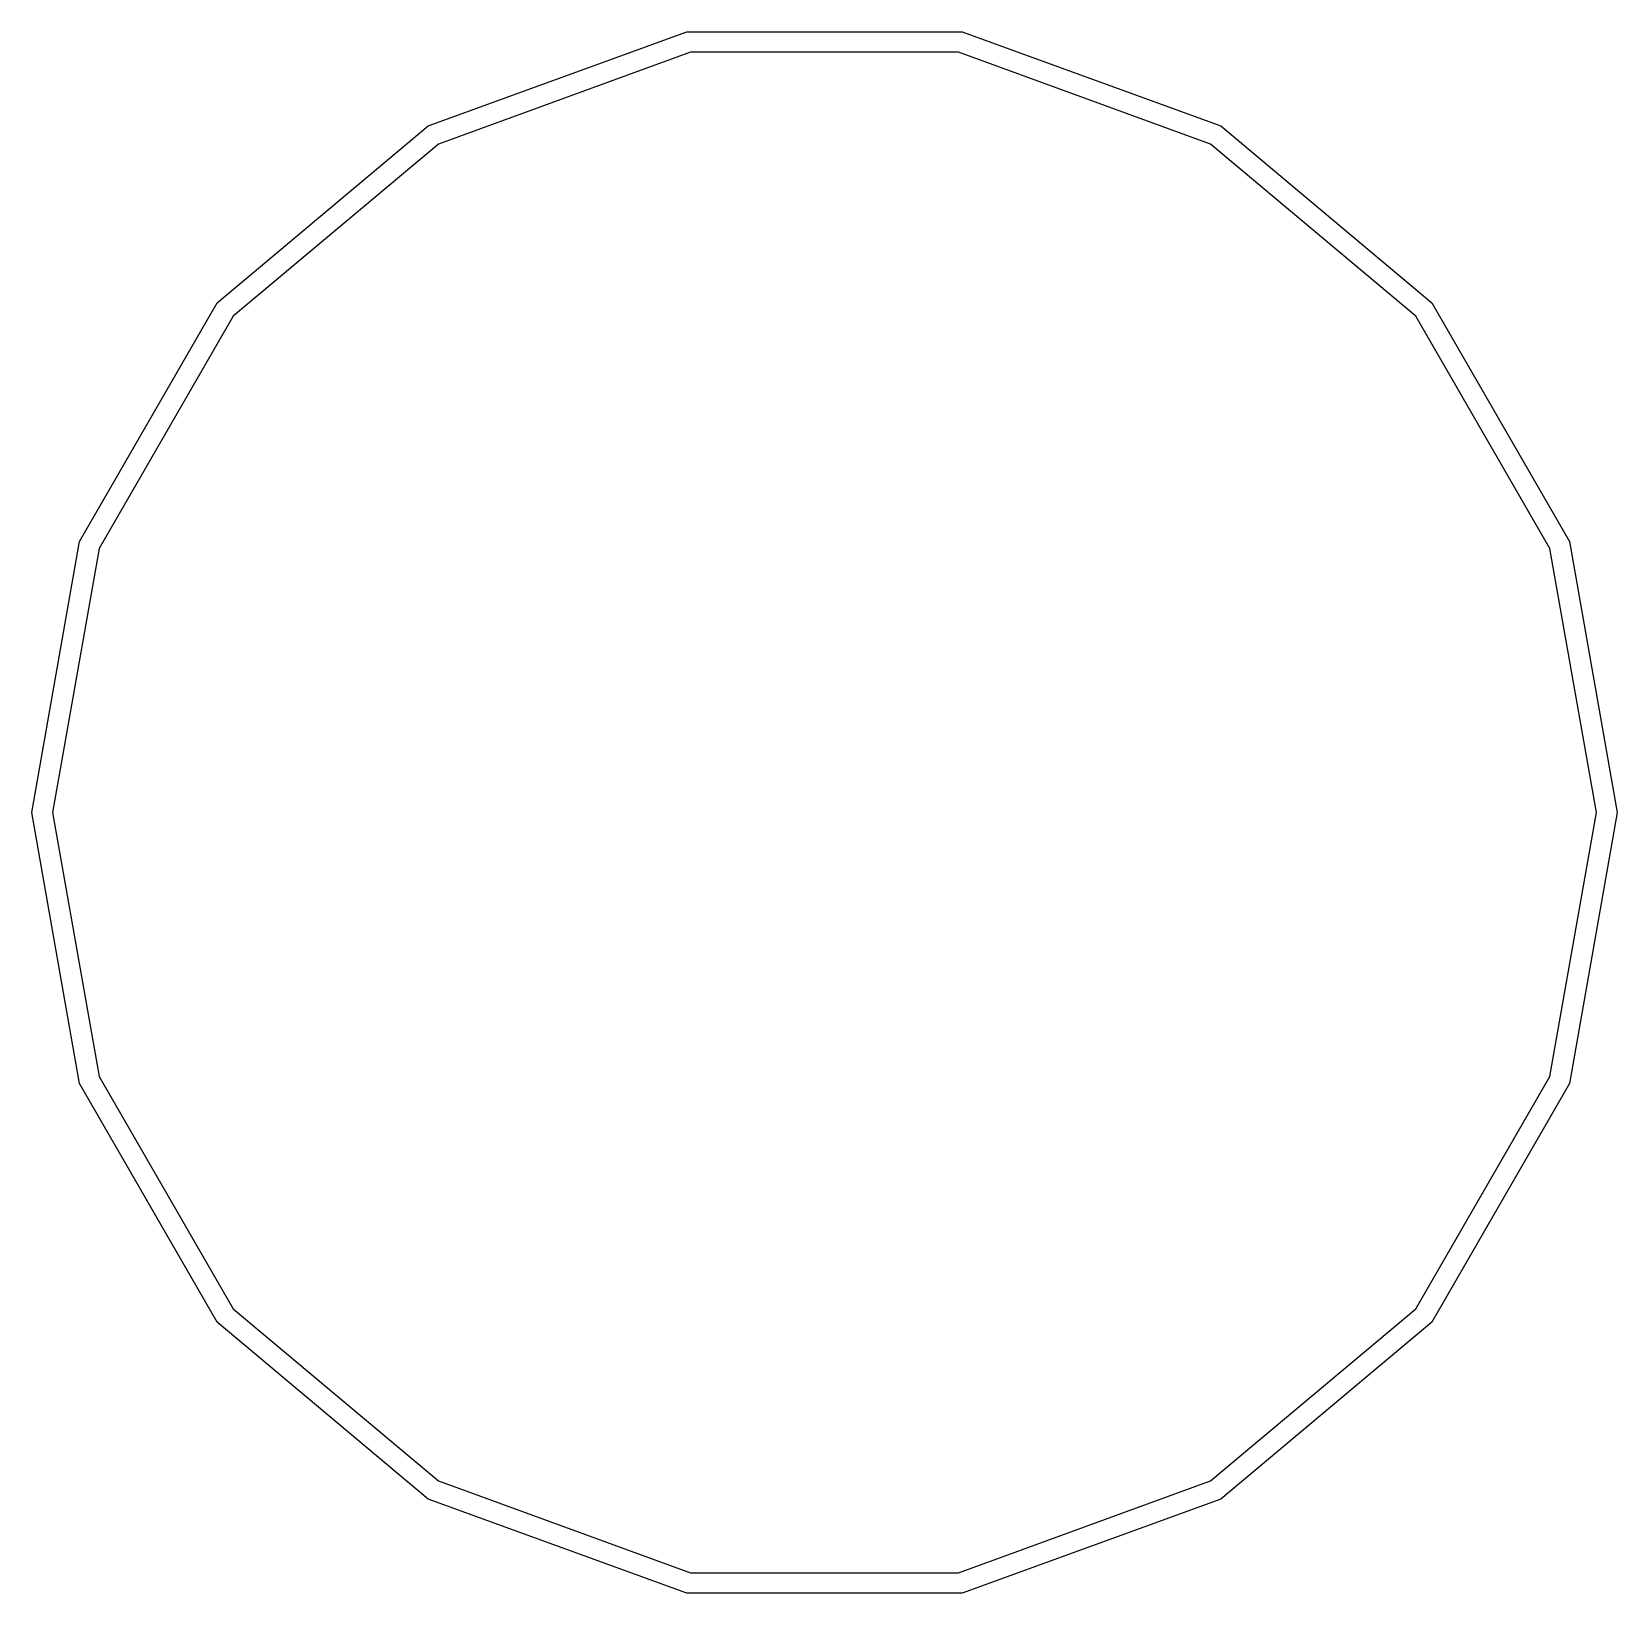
# Model space of a CAD drawing. Extents: x 0 to 34, y 0 to 67.
# Drawn here: x 8.052 to 8.808, y 17.997 to 18.743 of the extents above.
import ezdxf

# ---------------------------------------------------------------- set-up
doc = ezdxf.new("R2010")
doc.units = 0
doc.header["$MEASUREMENT"] = 0
doc.layers.add('BLACK', color=7, linetype='CONTINUOUS')

msp = doc.modelspace()

# ---------------------------------------------------------------- linework, layer by layer
at = {"layer": 'Black'}
for p, q in [((8.24082, 18.6977), (8.3643, 18.7426)), ((8.3643, 18.7426), (8.4957, 18.7426)), ((8.4957, 18.7426), (8.61918, 18.6977)), ((8.36603, 18.7328), (8.24582, 18.689)), ((8.49397, 18.7328), (8.36603, 18.7328)), ((8.61418, 18.689), (8.49397, 18.7328)), ((8.14016, 18.6132), (8.24082, 18.6977)), ((8.61918, 18.6977), (8.71984, 18.6132)), ((8.24582, 18.689), (8.14782, 18.6068)), ((8.71218, 18.6068), (8.61418, 18.689)), ((8.07446, 18.4994), (8.14016, 18.6132)), ((8.71984, 18.6132), (8.78554, 18.4994)), ((8.14782, 18.6068), (8.08385, 18.496)), ((8.77615, 18.496), (8.71218, 18.6068)), ((8.05164, 18.37), (8.07446, 18.4994)), ((8.08385, 18.496), (8.06164, 18.37)), ((8.79836, 18.37), (8.77615, 18.496)), ((8.78554, 18.4994), (8.80836, 18.37)), ((8.07446, 18.2406), (8.05164, 18.37)), ((8.06164, 18.37), (8.08385, 18.244)), ((8.77615, 18.244), (8.79836, 18.37)), ((8.80836, 18.37), (8.78554, 18.2406)), ((8.14016, 18.1268), (8.07446, 18.2406)), ((8.08385, 18.244), (8.14782, 18.1332)), ((8.71218, 18.1332), (8.77615, 18.244)), ((8.78554, 18.2406), (8.71984, 18.1268)), ((8.14782, 18.1332), (8.24582, 18.051)), ((8.61418, 18.051), (8.71218, 18.1332)), ((8.24082, 18.0423), (8.14016, 18.1268)), ((8.71984, 18.1268), (8.61918, 18.0423)), ((8.24582, 18.051), (8.36603, 18.0072)), ((8.49397, 18.0072), (8.61418, 18.051)), ((8.3643, 17.9974), (8.24082, 18.0423)), ((8.61918, 18.0423), (8.4957, 17.9974)), ((8.36603, 18.0072), (8.49397, 18.0072)), ((8.4957, 17.9974), (8.3643, 17.9974))]:
    msp.add_line(p, q, dxfattribs=at)

doc.saveas('drawing.dxf')
